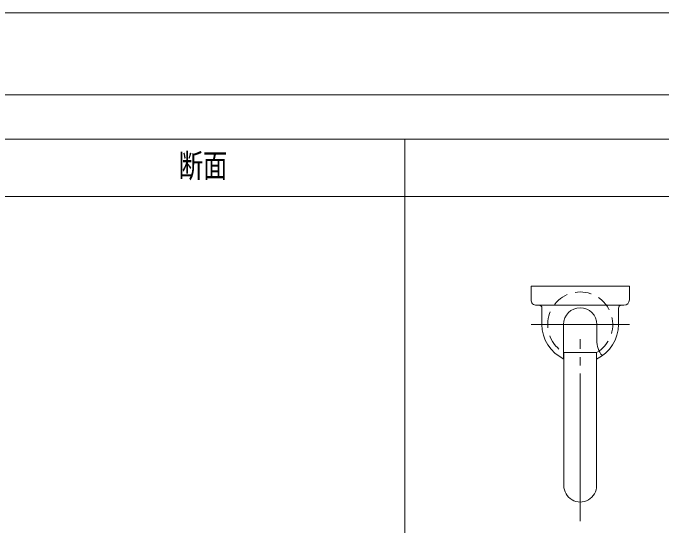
# Model space of a CAD drawing. Units: millimetres on the paper. Extents: x -305 to 305, y -152 to 152.
# Drawn here: x -33 to 46.1, y 86 to 148.5 of the extents above; entities that cross this region are included whole.
import ezdxf
from ezdxf.enums import TextEntityAlignment as Align

# ---------------------------------------------------------------- set-up
doc = ezdxf.new("R2010")
doc.units = ezdxf.units.MM
doc.linetypes.add('DASHED2', pattern=[3, 2, -1])
doc.linetypes.add('LONG_CHAIN', pattern=[21, 18, -1, 1, -1])
for name, color, linetype, lineweight in [('0-0_0', 7, 'Continuous', 9), ('0-2_VIEW0005', 7, 'Continuous', 9), ('0-6_図面枠', 3, 'Continuous', 9), ('0-7_DEFPOINTS', 7, 'Continuous', 9)]:
    doc.layers.add(name, color=color, linetype=linetype, lineweight=lineweight)
doc.styles.add('ＭＳ ゴシック', font='')
doc.styles.get('ＭＳ ゴシック').set_extended_font_data('MS Gothic')

msp = doc.modelspace()

# ---------------------------------------------------------------- linework, layer by layer
at = {"layer": '0-0_0', "color": 4}
for p, q in [((-215.171, 133.117), (102.444, 133.117)), ((14.829, 133.117), (14.829, -121.19)), ((-267.171, 126.117), (102.444, 126.117))]:
    msp.add_line(p, q, dxfattribs=at)
at = {"layer": '0-2_VIEW0005'}
for p, q in [((30.21, 115.165), (42.21, 115.165)), ((30.21, 115.165), (30.21, 113.498)), ((42.21, 115.165), (42.21, 113.498)), ((30.877, 112.831), (41.543, 112.831)), ((31.543, 112.498), (31.543, 110.498)), ((40.877, 112.498), (40.877, 110.498)), ((34.177, 110.498), (34.177, 106.298)), ((38.243, 110.498), (38.243, 108.578))]:
    msp.add_line(p, q, dxfattribs=at)
at = {"layer": '0-2_VIEW0005', "linetype": 'LONG_CHAIN'}
msp.add_line((30.21, 110.498), (42.21, 110.498), dxfattribs=at)
at = {"layer": '0-2_VIEW0005', "color": 2, "linetype": 'LONG_CHAIN'}
msp.add_line((36.21, 86.503), (36.21, 108.693), dxfattribs=at)
at = {"layer": '0-2_VIEW0005', "color": 2}
for p, q in [((34.21, 90.831), (34.21, 107.072)), ((34.21, 107.072), (38.21, 107.072)), ((38.21, 90.831), (38.21, 107.072))]:
    msp.add_line(p, q, dxfattribs=at)
at = {"layer": '0-2_VIEW0005', "color": 2, "linetype": 'DASHED2'}
msp.add_arc((36.21, 110.498), 3.967, 300.27838, 239.72164, dxfattribs=at)
at = {"layer": '0-2_VIEW0005'}
for centre, radius, start, end in [((30.877, 113.498), 0.667, 179.99999, 270), ((41.543, 113.498), 0.667, 270, 0), ((31.21, 112.498), 0.333, 0, 90), ((36.21, 110.498), 2.033, 0, 180), ((41.21, 112.498), 0.333, 90, 180.00001), ((36.21, 110.498), 4.667, 179.99999, 244.62306), ((36.21, 110.498), 4.667, 295.37694, 0), ((40.788, 108.417), 2.55, 176.37349, 222.5596)]:
    msp.add_arc(centre, radius, start, end, dxfattribs=at)
at = {"layer": '0-2_VIEW0005', "color": 2}
msp.add_arc((36.21, 90.831), 2, 179.99999, 0, dxfattribs=at)
at = {"layer": '0-6_図面枠'}
msp.add_lwpolyline([(-291.017, -138.498), (108.983, -138.498), (108.983, 138.502), (-291.017, 138.502)], close=True, dxfattribs=at)
at = {"layer": '0-7_DEFPOINTS'}
msp.add_line((118.983, 148.502), (-301.017, 148.502), dxfattribs=at)

# ---------------------------------------------------------------- texts
at = {"layer": '0-0_0', "style": 'ＭＳ ゴシック', "width": 0.75}
msp.add_text('断面', height=2.889, dxfattribs=at).set_placement((-12.743, 127.562), align=Align.BOTTOM_LEFT)

doc.saveas('drawing.dxf')
